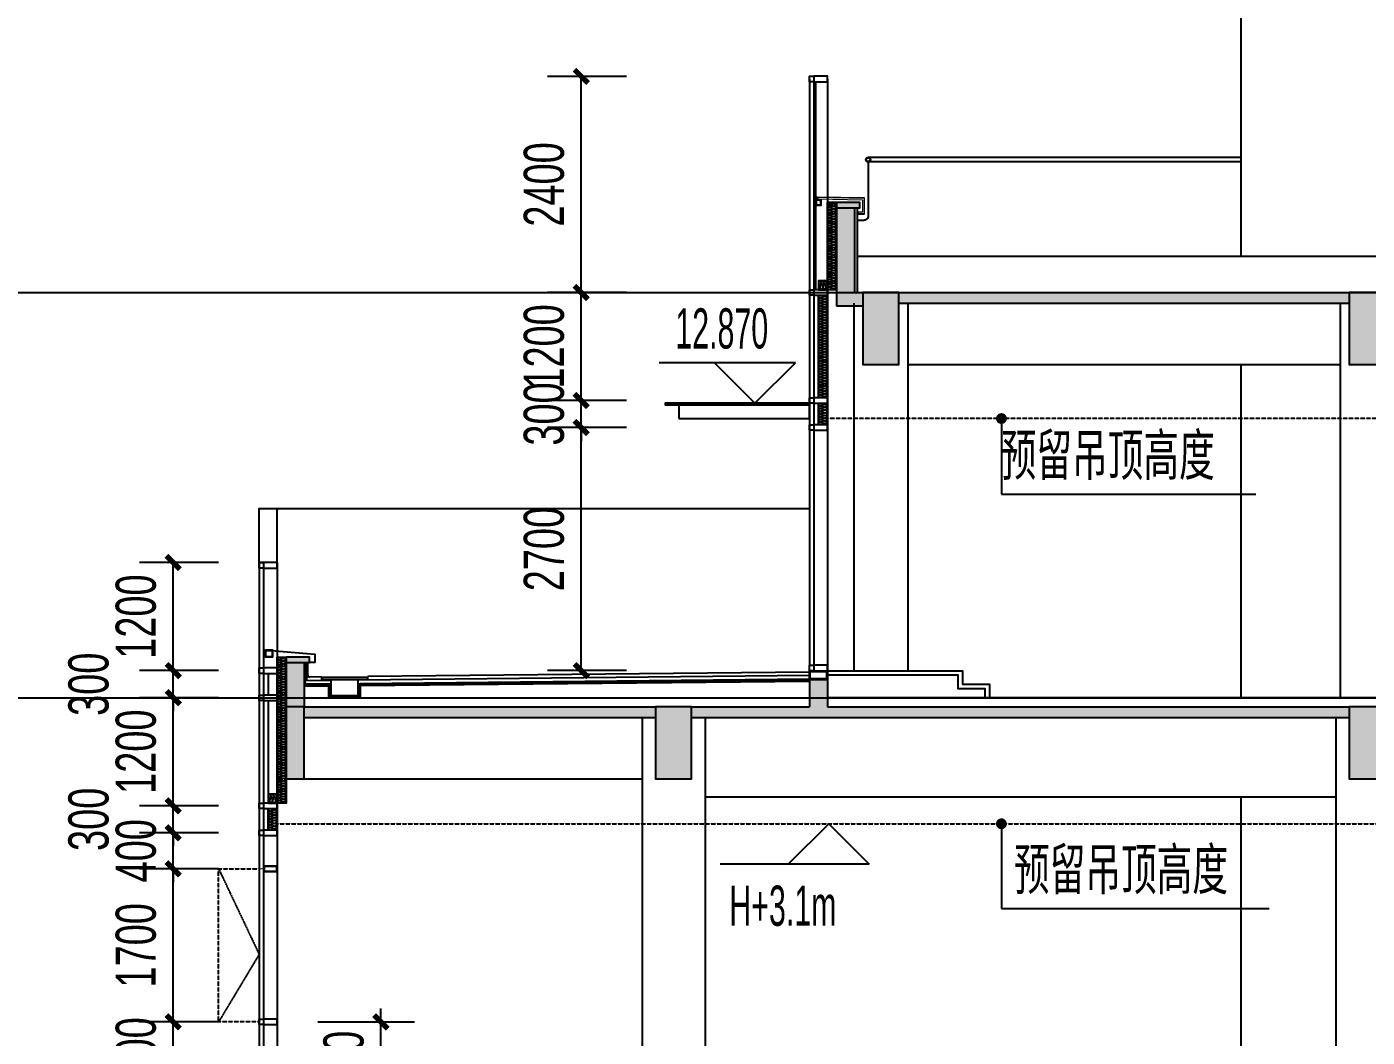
# Model space of a CAD drawing. Extents: x -186194 to 139607, y -228907 to -26595.
# Drawn here: x 32543 to 47422, y -161040 to -149821 of the extents above; entities that cross this region are included whole.
import ezdxf

# ---------------------------------------------------------------- set-up
doc = ezdxf.new("R2010")
doc.units = 0
doc.header["$LTSCALE"] = 10
doc.header["$MEASUREMENT"] = 0
doc.linetypes.add('DASH', pattern=[0.35, 0.25, -0.1])
for name, color, linetype in [('01-标注_尺寸', 124, 'Continuous'), ('01-标注_标高', 200, 'Continuous'), ('01-标注_符号', 200, 'Continuous'), ('02-TEXT_标注', 130, 'Continuous'), ('05-填充_天正', 26, 'Continuous'), ('A-C_窗', 140, 'Continuous'), ('A-D-金属剖线', 200, 'Continuous'), ('A-D_龙骨', 152, 'Continuous'), ('A-E_栏杆', 232, 'Continuous'), ('A-O_屋面', 201, 'Continuous'), ('A-SUR_保温', 222, 'Continuous'), ('A-SUR_吊顶', 40, 'Continuous'), ('A-SUR_看线', 231, 'Continuous'), ('A-SUR_面层', 191, 'Continuous'), ('A-TECH_结构', 21, 'Continuous'), ('A_STR-砼墙', 51, 'Continuous'), ('A_STR-砼柱', 51, 'Continuous'), ('D_玻璃', 152, 'Continuous'), ('D_铝板', 181, 'Continuous'), ('PUB_HATCH', 8, 'Continuous'), ('钢龙骨', 173, 'Continuous')]:
    doc.layers.add(name, color=color, linetype=linetype)
doc.layers.add('04-不打印_辅助线', color=165, linetype='Continuous', plot=False)
doc.layers.add('ALP1_alum.panel', color=150, linetype='Continuous', lineweight=20)
doc.styles.add('_TCH_DIM', font='ros.shx', dxfattribs={"width": 0.8, "bigfont": 'jd.shx'})
doc.styles.add('_TCH_DIM_T3', font='ros.shx', dxfattribs={"width": 0.705882, "bigfont": 'jd.shx'})
doc.dimstyles.new('_TCH_ARCH&&150', dxfattribs={"dimtxt": 446.25, "dimasz": 150, "dimexe": 375, "dimexo": 450, "dimgap": 189.375, "dimtad": 1, "dimdec": 0, "dimzin": 0, "dimdsep": 46, "dimtxsty": '_TCH_DIM_T3', "dimblk": 'ARCHTICK', "dimcen": 0.09, "dimclrt": 7, "dimazin": 2, "dimtfac": 1, "dimtdec": 0, "dimtix": 1, "dimtmove": 2, "dimatfit": 3, "dimfxl": 0, "dimtolj": 1, "dimtzin": 0, "dimarcsym": 0})

# ---------------------------------------------------------------- blocks, each defined once
blk = doc.blocks.new('kyuhtr')
for points in [[(50, -30), (0, -30), (0, 30), (50, 30)], [(50, -30), (200, -30), (200, 30), (50, 30)]]:
    blk.add_lwpolyline(points, close=True)
blk = doc.blocks.new('$LinePat$岩棉板')
at = {"color": 0}
for p, q in [((0, -17), (12, -67)), ((12, -67), (24, -17))]:
    blk.add_line(p, q, dxfattribs=at)
for centre, start, end in [((12, -17), 0, 180), ((0, -67), 270, 0), ((24, -67), 180, 270)]:
    blk.add_arc(centre, 12, start, end, dxfattribs=at)
at = {"layer": 'Defpoints'}
blk.add_point((0, 0), dxfattribs=at)
at = {"layer": 'Defpoints', "color": 0}
blk.add_point((24, -84), dxfattribs=at)
blk = doc.blocks.new('*U13')
blk.add_lwpolyline([(0, 100), (240, 100), (240, 0), (0, 0)], close=True)
at = {"color": 8, "xscale": -1.249999998958333, "yscale": 1.188379012465143, "zscale": 1.188379012465143}
for p in [(30, 100), (60, 100), (90, 100), (120, 100), (150, 100), (180, 100), (210, 100), (240, 100)]:
    blk.add_blockref('$LinePat$岩棉板', p, dxfattribs=at)
blk = doc.blocks.new('*U14')
blk.add_lwpolyline([(0, 100), (1140, 100), (1140, 0), (0, 0)], close=True)
at = {"color": 8, "xscale": -1.217948716933761, "yscale": 1.188379012465143, "zscale": 1.188379012465143}
for p in [(29, 100), (58, 100), (88, 100), (117, 100), (146, 100), (175, 100), (205, 100), (234, 100), (263, 100), (292, 100), (322, 100), (351, 100), (380, 100), (409, 100), (438, 100), (468, 100), (497, 100), (526, 100), (555, 100), (585, 100), (614, 100), (643, 100), (672, 100), (702, 100), (731, 100), (760, 100), (789, 100), (818, 100), (848, 100), (877, 100), (906, 100), (935, 100), (965, 100), (994, 100), (1023, 100), (1052, 100), (1082, 100), (1111, 100), (1140, 100)]:
    blk.add_blockref('$LinePat$岩棉板', p, dxfattribs=at)
blk = doc.blocks.new('kjfyhkug')
at = {"layer": 'D_玻璃'}
blk.add_lwpolyline([(0, 0), (-1600, 0), (-1600, -18), (0, -18)], close=True, dxfattribs=at)
at = {"layer": 'D_铝板'}
blk.add_lwpolyline([(-1450, -168), (0, -168), (0, -18), (-1450, -18)], close=True, dxfattribs=at)
blk = doc.blocks.new('A$C4C0F2682')
at = {"layer": 'ALP1_alum.panel'}
for points in [[(30, -127), (30, -130), (-50, -130), (-50, 50), (470, 60), (470, 40), (-30, 30), (-30, -110), (17, -110), (17, -127)], [(467, 40), (467, 57), (-47, 47), (-47, -127), (30, -127)]]:
    blk.add_lwpolyline(points, dxfattribs=at)
blk = doc.blocks.new('*U30')
blk.add_lwpolyline([(0, 100), (970, 100), (970, 0), (0, 0)], close=True)
at = {"color": 8, "xscale": -1.188725489183253, "yscale": 1.188379012465143, "zscale": 1.188379012465143}
for p in [(29, 100), (57, 100), (86, 100), (114, 100), (143, 100), (171, 100), (200, 100), (228, 100), (257, 100), (285, 100), (314, 100), (342, 100), (371, 100), (399, 100), (428, 100), (456, 100), (485, 100), (514, 100), (542, 100), (571, 100), (599, 100), (628, 100), (656, 100), (685, 100), (713, 100), (742, 100), (770, 100), (799, 100), (827, 100), (856, 100), (884, 100), (913, 100), (941, 100), (970, 100)]:
    blk.add_blockref('$LinePat$岩棉板', p, dxfattribs=at)
blk = doc.blocks.new('*U31')
blk.add_lwpolyline([(0, 100), (100, 100), (100, 0), (0, 0)], close=True)
at = {"color": 8, "xscale": -1.388888884174347, "yscale": 1.188379012465143, "zscale": 1.188379012465143}
for p in [(33, 100), (67, 100), (100, 100)]:
    blk.add_blockref('$LinePat$岩棉板', p, dxfattribs=at)
blk = doc.blocks.new('*U32')
blk.add_lwpolyline([(0, 100), (1620, 100), (1620, 0), (0, 0)], close=True)
at = {"color": 8, "xscale": -1.205357141852895, "yscale": 1.188379012465143, "zscale": 1.188379012465143}
for p in [(29, 100), (58, 100), (87, 100), (116, 100), (145, 100), (174, 100), (203, 100), (231, 100), (260, 100), (289, 100), (318, 100), (347, 100), (376, 100), (405, 100), (434, 100), (463, 100), (492, 100), (521, 100), (550, 100), (579, 100), (608, 100), (636, 100), (665, 100), (694, 100), (723, 100), (752, 100), (781, 100), (810, 100), (839, 100), (868, 100), (897, 100), (926, 100), (955, 100), (984, 100), (1013, 100), (1041, 100), (1070, 100), (1099, 100), (1128, 100), (1157, 100), (1186, 100), (1215, 100), (1244, 100), (1273, 100), (1302, 100), (1331, 100), (1360, 100), (1389, 100), (1418, 100), (1446, 100), (1475, 100), (1504, 100), (1533, 100), (1562, 100), (1591, 100), (1620, 100)]:
    blk.add_blockref('$LinePat$岩棉板', p, dxfattribs=at)
blk = doc.blocks.new('A$C5F3C3EB4')
blk.add_lwpolyline([(202, 330), (702, 330), (702, 300), (202, 300)], close=True)
blk = doc.blocks.new('A$C643B6CAF')
at = {"layer": '钢龙骨', "const_width": 10}
blk.add_lwpolyline([(0, -2), (-50, -2)], dxfattribs=at)
at = {"layer": '钢龙骨'}
for points in [[(0, 28), (0, -32), (150, -32), (150, 28)], [(4, 24), (4, -28), (146, -28), (146, 24)]]:
    blk.add_lwpolyline(points, close=True, dxfattribs=at)
blk = doc.blocks.new('_FZH')
blk.add_lwpolyline([(-0.5, -0.5), (0.5, -0.5), (0.5, 0.5), (-0.5, 0.5)], close=True)
at = {"layer": 'PUB_HATCH'}
blk.add_solid([(-0.5, -0.5), (0.5, -0.5), (-0.5, 0.5), (0.5, 0.5)], dxfattribs=at)
blk = doc.blocks.new('_ArchTick')
at = {"color": 0, "linetype": 'ByBlock', "const_width": 0.4}
blk.add_lwpolyline([(-0.5, -0.5), (0.5, 0.5)], dxfattribs=at)
blk = doc.blocks.new('*D107')
at = {"layer": '01-标注_尺寸', "color": 0, "lineweight": -2, "transparency": 16777216}
for p, q in [((34168, -160870), (34168, -160720)), ((34672, -160870), (33793, -160870)), ((34168, -161470), (34168, -160870)), ((34672, -161470), (33793, -161470)), ((34168, -161470), (34168, -161620))]:
    blk.add_line(p, q, dxfattribs=at)
at = {"layer": 'Defpoints', "color": 0, "transparency": 16777216}
for p in [(34168, -160870), (35122, -160870), (35122, -161470)]:
    blk.add_point(p, dxfattribs=at)
at = {"layer": '01-标注_尺寸', "color": 0, "lineweight": -2, "transparency": 16777216, "xscale": 150, "yscale": 150, "zscale": 150}
for p, rotation in [((34168, -160870), 270), ((34168, -161470), 90)]:
    blk.add_blockref('_ArchTick', p, dxfattribs=dict(at, rotation=rotation))
at = {"layer": '01-标注_尺寸', "color": 7, "transparency": 16777216, "insert": (33755, -161170), "char_height": 446.2, "attachment_point": 5, "rotation": 90, "style": '_TCH_DIM_T3'}
blk.add_mtext('\\A1;600', dxfattribs=at)
blk = doc.blocks.new('*D108')
at = {"layer": '01-标注_尺寸', "color": 0, "lineweight": -2, "transparency": 16777216}
for p, q in [((34672, -159170), (33793, -159170)), ((34168, -160870), (34168, -159170)), ((34672, -160870), (33793, -160870))]:
    blk.add_line(p, q, dxfattribs=at)
at = {"layer": 'Defpoints', "color": 0, "transparency": 16777216}
for p in [(34168, -159170), (35122, -159170), (35122, -160870)]:
    blk.add_point(p, dxfattribs=at)
at = {"layer": '01-标注_尺寸', "color": 0, "lineweight": -2, "transparency": 16777216, "xscale": 150, "yscale": 150, "zscale": 150}
for p, rotation in [((34168, -159170), 90), ((34168, -160870), 270)]:
    blk.add_blockref('_ArchTick', p, dxfattribs=dict(at, rotation=rotation))
at = {"layer": '01-标注_尺寸', "color": 7, "transparency": 16777216, "insert": (33755, -160020), "char_height": 446.2, "attachment_point": 5, "rotation": 90, "style": '_TCH_DIM_T3'}
blk.add_mtext('\\A1;1700', dxfattribs=at)
blk = doc.blocks.new('*D109')
at = {"layer": '01-标注_尺寸', "color": 0, "lineweight": -2, "transparency": 16777216}
for p, q in [((34168, -158770), (34168, -158620)), ((34672, -158770), (33793, -158770)), ((34168, -159170), (34168, -158770)), ((34672, -159170), (33793, -159170)), ((34168, -159170), (34168, -159320))]:
    blk.add_line(p, q, dxfattribs=at)
at = {"layer": 'Defpoints', "color": 0, "transparency": 16777216}
for p in [(34168, -158770), (35122, -158770), (35122, -159170)]:
    blk.add_point(p, dxfattribs=at)
at = {"layer": '01-标注_尺寸', "color": 0, "lineweight": -2, "transparency": 16777216, "xscale": 150, "yscale": 150, "zscale": 150}
for p, rotation in [((34168, -158770), 270), ((34168, -159170), 90)]:
    blk.add_blockref('_ArchTick', p, dxfattribs=dict(at, rotation=rotation))
at = {"layer": '01-标注_尺寸', "color": 7, "transparency": 16777216, "insert": (33755, -158970), "char_height": 446.2, "attachment_point": 5, "rotation": 90, "style": '_TCH_DIM_T3'}
blk.add_mtext('\\A1;400', dxfattribs=at)
blk = doc.blocks.new('*D110')
at = {"layer": '01-标注_尺寸', "color": 0, "lineweight": -2, "transparency": 16777216}
for p, q in [((34168, -158470), (34168, -158320)), ((34672, -158470), (33793, -158470)), ((34168, -158770), (34168, -158470)), ((34672, -158770), (33793, -158770)), ((34168, -158770), (34168, -158920))]:
    blk.add_line(p, q, dxfattribs=at)
at = {"layer": 'Defpoints', "color": 0, "transparency": 16777216}
for p in [(34168, -158470), (35122, -158470), (35122, -158770)]:
    blk.add_point(p, dxfattribs=at)
at = {"layer": '01-标注_尺寸', "color": 0, "lineweight": -2, "transparency": 16777216, "xscale": 150, "yscale": 150, "zscale": 150}
for p, rotation in [((34168, -158470), 270), ((34168, -158770), 90)]:
    blk.add_blockref('_ArchTick', p, dxfattribs=dict(at, rotation=rotation))
at = {"layer": '01-标注_尺寸', "color": 7, "transparency": 16777216, "insert": (33230, -158621), "char_height": 446.2, "attachment_point": 5, "rotation": 90, "style": '_TCH_DIM_T3'}
blk.add_mtext('\\A1;300', dxfattribs=at)
blk = doc.blocks.new('*D111')
at = {"layer": '01-标注_尺寸', "color": 0, "lineweight": -2, "transparency": 16777216}
for p, q in [((34672, -157270), (33793, -157270)), ((34168, -158470), (34168, -157270)), ((34672, -158470), (33793, -158470))]:
    blk.add_line(p, q, dxfattribs=at)
at = {"layer": 'Defpoints', "color": 0, "transparency": 16777216}
for p in [(34168, -157270), (35122, -157270), (35122, -158470)]:
    blk.add_point(p, dxfattribs=at)
at = {"layer": '01-标注_尺寸', "color": 0, "lineweight": -2, "transparency": 16777216, "xscale": 150, "yscale": 150, "zscale": 150}
for p, rotation in [((34168, -157270), 90), ((34168, -158470), 270)]:
    blk.add_blockref('_ArchTick', p, dxfattribs=dict(at, rotation=rotation))
at = {"layer": '01-标注_尺寸', "color": 7, "transparency": 16777216, "insert": (33755, -157870), "char_height": 446.2, "attachment_point": 5, "rotation": 90, "style": '_TCH_DIM_T3'}
blk.add_mtext('\\A1;1200', dxfattribs=at)
blk = doc.blocks.new('*D112')
at = {"layer": '01-标注_尺寸', "color": 0, "lineweight": -2, "transparency": 16777216}
for p, q in [((34168, -156970), (34168, -156820)), ((34672, -156970), (33793, -156970)), ((34168, -157270), (34168, -156970)), ((34672, -157270), (33793, -157270)), ((34168, -157270), (34168, -157420))]:
    blk.add_line(p, q, dxfattribs=at)
at = {"layer": 'Defpoints', "color": 0, "transparency": 16777216}
for p in [(34168, -156970), (35122, -156970), (35122, -157270)]:
    blk.add_point(p, dxfattribs=at)
at = {"layer": '01-标注_尺寸', "color": 0, "lineweight": -2, "transparency": 16777216, "xscale": 150, "yscale": 150, "zscale": 150}
for p, rotation in [((34168, -156970), 270), ((34168, -157270), 90)]:
    blk.add_blockref('_ArchTick', p, dxfattribs=dict(at, rotation=rotation))
at = {"layer": '01-标注_尺寸', "color": 7, "transparency": 16777216, "insert": (33230, -157121), "char_height": 446.2, "attachment_point": 5, "rotation": 90, "style": '_TCH_DIM_T3'}
blk.add_mtext('\\A1;300', dxfattribs=at)
blk = doc.blocks.new('*D113')
at = {"layer": '01-标注_尺寸', "color": 0, "lineweight": -2, "transparency": 16777216}
for p, q in [((34672, -155770), (33793, -155770)), ((34168, -156970), (34168, -155770)), ((34672, -156970), (33793, -156970))]:
    blk.add_line(p, q, dxfattribs=at)
at = {"layer": 'Defpoints', "color": 0, "transparency": 16777216}
for p in [(34168, -155770), (35122, -155770), (35122, -156970)]:
    blk.add_point(p, dxfattribs=at)
at = {"layer": '01-标注_尺寸', "color": 0, "lineweight": -2, "transparency": 16777216, "xscale": 150, "yscale": 150, "zscale": 150}
for p, rotation in [((34168, -155770), 90), ((34168, -156970), 270)]:
    blk.add_blockref('_ArchTick', p, dxfattribs=dict(at, rotation=rotation))
at = {"layer": '01-标注_尺寸', "color": 7, "transparency": 16777216, "insert": (33755, -156370), "char_height": 446.2, "attachment_point": 5, "rotation": 90, "style": '_TCH_DIM_T3'}
blk.add_mtext('\\A1;1200', dxfattribs=at)
blk = doc.blocks.new('*D114')
at = {"layer": '01-标注_尺寸', "color": 0, "lineweight": -2, "transparency": 16777216}
for p, q in [((39201, -154270), (38322, -154270)), ((38697, -156970), (38697, -154270)), ((39201, -156970), (38322, -156970))]:
    blk.add_line(p, q, dxfattribs=at)
at = {"layer": 'Defpoints', "color": 0, "transparency": 16777216}
for p in [(38697, -154270), (39651, -154270), (39651, -156970)]:
    blk.add_point(p, dxfattribs=at)
at = {"layer": '01-标注_尺寸', "color": 0, "lineweight": -2, "transparency": 16777216, "xscale": 150, "yscale": 150, "zscale": 150}
for p, rotation in [((38697, -154270), 90), ((38697, -156970), 270)]:
    blk.add_blockref('_ArchTick', p, dxfattribs=dict(at, rotation=rotation))
at = {"layer": '01-标注_尺寸', "color": 7, "transparency": 16777216, "insert": (38285, -155620), "char_height": 446.2, "attachment_point": 5, "rotation": 90, "style": '_TCH_DIM_T3'}
blk.add_mtext('\\A1;2700', dxfattribs=at)
blk = doc.blocks.new('*D115')
at = {"layer": '01-标注_尺寸', "color": 0, "lineweight": -2, "transparency": 16777216}
for p, q in [((38697, -153970), (38697, -153820)), ((39201, -153970), (38322, -153970)), ((38697, -154270), (38697, -153970)), ((39201, -154270), (38322, -154270)), ((38697, -154270), (38697, -154420))]:
    blk.add_line(p, q, dxfattribs=at)
at = {"layer": 'Defpoints', "color": 0, "transparency": 16777216}
for p in [(38697, -153970), (39651, -153970), (39651, -154270)]:
    blk.add_point(p, dxfattribs=at)
at = {"layer": '01-标注_尺寸', "color": 0, "lineweight": -2, "transparency": 16777216, "xscale": 150, "yscale": 150, "zscale": 150}
for p, rotation in [((38697, -153970), 270), ((38697, -154270), 90)]:
    blk.add_blockref('_ArchTick', p, dxfattribs=dict(at, rotation=rotation))
at = {"layer": '01-标注_尺寸', "color": 7, "transparency": 16777216, "insert": (38285, -154120), "char_height": 446.2, "attachment_point": 5, "rotation": 90, "style": '_TCH_DIM_T3'}
blk.add_mtext('\\A1;300', dxfattribs=at)
blk = doc.blocks.new('*D116')
at = {"layer": '01-标注_尺寸', "color": 0, "lineweight": -2, "transparency": 16777216}
for p, q in [((39201, -152770), (38322, -152770)), ((38697, -153970), (38697, -152770)), ((39201, -153970), (38322, -153970))]:
    blk.add_line(p, q, dxfattribs=at)
at = {"layer": 'Defpoints', "color": 0, "transparency": 16777216}
for p in [(38697, -152770), (39651, -152770), (39651, -153970)]:
    blk.add_point(p, dxfattribs=at)
at = {"layer": '01-标注_尺寸', "color": 0, "lineweight": -2, "transparency": 16777216, "xscale": 150, "yscale": 150, "zscale": 150}
for p, rotation in [((38697, -152770), 90), ((38697, -153970), 270)]:
    blk.add_blockref('_ArchTick', p, dxfattribs=dict(at, rotation=rotation))
at = {"layer": '01-标注_尺寸', "color": 7, "transparency": 16777216, "insert": (38285, -153370), "char_height": 446.2, "attachment_point": 5, "rotation": 90, "style": '_TCH_DIM_T3'}
blk.add_mtext('\\A1;1200', dxfattribs=at)
blk = doc.blocks.new('*D117')
at = {"layer": '01-标注_尺寸', "color": 0, "lineweight": -2, "transparency": 16777216}
for p, q in [((39201, -150371), (38322, -150371)), ((38697, -152770), (38697, -150371)), ((39201, -152770), (38322, -152770))]:
    blk.add_line(p, q, dxfattribs=at)
at = {"layer": 'Defpoints', "color": 0, "transparency": 16777216}
for p in [(38697, -150371), (39651, -150371), (39651, -152770)]:
    blk.add_point(p, dxfattribs=at)
at = {"layer": '01-标注_尺寸', "color": 0, "lineweight": -2, "transparency": 16777216, "xscale": 150, "yscale": 150, "zscale": 150}
for p, rotation in [((38697, -150371), 90), ((38697, -152770), 270)]:
    blk.add_blockref('_ArchTick', p, dxfattribs=dict(at, rotation=rotation))
at = {"layer": '01-标注_尺寸', "color": 7, "transparency": 16777216, "insert": (38285, -151571), "char_height": 446.2, "attachment_point": 5, "rotation": 90, "style": '_TCH_DIM_T3'}
blk.add_mtext('\\A1;2400', dxfattribs=at)
blk = doc.blocks.new('*D200')
at = {"layer": '01-标注_尺寸', "color": 0, "lineweight": -2, "transparency": 16777216}
for p, q in [((36474, -160870), (36474, -160720)), ((35772, -160870), (36848, -160870)), ((36474, -161770), (36474, -160870)), ((35772, -161770), (36848, -161770)), ((36474, -161770), (36474, -161920))]:
    blk.add_line(p, q, dxfattribs=at)
at = {"layer": 'Defpoints', "color": 0, "transparency": 16777216}
for p in [(35322, -160870), (36474, -160870), (35322, -161770)]:
    blk.add_point(p, dxfattribs=at)
at = {"layer": '01-标注_尺寸', "color": 0, "lineweight": -2, "transparency": 16777216, "xscale": 150, "yscale": 150, "zscale": 150}
for p, rotation in [((36474, -160870), 270), ((36474, -161770), 90)]:
    blk.add_blockref('_ArchTick', p, dxfattribs=dict(at, rotation=rotation))
at = {"layer": '01-标注_尺寸', "color": 7, "transparency": 16777216, "insert": (36061, -161320), "char_height": 446.2, "attachment_point": 5, "rotation": 90, "style": '_TCH_DIM_T3'}
blk.add_mtext('\\A1;900', dxfattribs=at)

msp = doc.modelspace()

# ---------------------------------------------------------------- hatches: boundary and pattern name
at = {"layer": '05-填充_天正', "transparency": 33554641}
h = msp.add_hatch(dxfattribs=at)
h.set_pattern_fill('HEX', color=256, scale=1.5)
h.set_pattern_definition([(0, (-20200.4202, -196355.4073), (0, 2.474667), [1.42875, -2.8575]), (120, (-20200.4202, -196355.4073), (-2.14312449, -1.2373335), [1.42875, -2.8575]), (60, (-20198.9914, -196355.4073), (-2.14312449, 1.2373335), [1.42875, -2.8575])])
edge = h.paths.add_edge_path()
edge.add_ellipse((41309.8, -151723.8), major_axis=(0, 10.1), ratio=0.9862942, start_angle=0, end_angle=360)
at = {"layer": '05-填充_天正'}
for points in [[(41729.8, -151830.5), (41529.8, -151830.5), (41529.8, -152920.5), (41729.8, -152770.5)], [(41821.8, -152920.5), (41821.8, -152770.5), (41729.8, -152770.5), (41529.8, -152920.5)], [(47221.8, -152890.5), (47221.8, -152770.5), (42221.8, -152770.5), (42221.8, -152890.5)], [(35421.8, -157370.5), (35621.8, -157370.5), (35621.8, -156880.5), (35421.8, -156880.5)], [(41229.8, -157070.5), (41229.8, -157370.5), (41313.1, -157410.5), (41429.8, -157370.5), (41429.8, -157070.5)], [(39521.8, -157490.5), (39521.8, -157370.5), (35621.8, -157370.5), (35621.8, -157490.5)], [(39921.8, -157370.5), (39921.8, -157490.5), (41279.8, -157490.5), (41313.1, -157410.5), (41229.8, -157370.5)], [(47221.8, -157490.5), (47221.8, -157370.5), (41429.8, -157370.5), (41313.1, -157410.5), (41279.8, -157490.5)]]:
    msp.add_hatch(color=256, dxfattribs=at).paths.add_polyline_path(points)

# ---------------------------------------------------------------- linework, layer by layer
at = {"layer": '01-标注_标高'}
for p, q in [((41075.2, -153550.5), (39561.5, -153550.5)), ((40625.2, -154000.5), (40175.2, -153550.5)), ((40625.2, -154000.5), (41075.2, -153550.5)), ((41444.5, -158670.5), (40994.5, -159120.5)), ((41444.5, -158670.5), (41894.5, -159120.5)), ((41894.5, -159120.5), (40240, -159120.5))]:
    msp.add_line(p, q, dxfattribs=at)
at = {"layer": '01-标注_符号'}
for p, q in [((43361.7, -154170.5), (43361.7, -155010.5)), ((43361.7, -155010.5), (46184.5, -155010.5)), ((43361.7, -158670.5), (43361.7, -159610.5)), ((43361.7, -159610.5), (46332, -159610.5))]:
    msp.add_line(p, q, dxfattribs=at)
at = {"layer": '01-标注_符号', "const_width": 60}
for points in [[(43361.7, -154140.5, 1), (43361.7, -154200.5, 1)], [(43361.7, -158640.5, 1), (43361.7, -158700.5, 1)]]:
    msp.add_lwpolyline(points, format="xyb", close=True, dxfattribs=at)
at = {"layer": '04-不打印_辅助线'}
for points in [[(22060.7, -152770.5), (79388.6, -152770.5)], [(22060.7, -157270.5), (79388.6, -157270.5)]]:
    msp.add_lwpolyline(points, dxfattribs=at)
at = {"layer": '05-填充_天正'}
msp.add_arc((41309.8, -151696.5), 17.2, 234.50742, 305.49258, dxfattribs=at)
at = {"layer": '05-填充_天正', "transparency": 33554641}
msp.add_ellipse((41309.8, -151723.8), major_axis=(0, 10.1), ratio=0.9862942, start_param=-1.5707963, end_param=4.712389, dxfattribs=at)
at = {"layer": 'A-C_窗'}
msp.add_line((35321.8, -155770.5), (35121.8, -155770.5), dxfattribs=at)
for points in [[(41229.8, -150400.5), (41229.8, -156910.5)], [(41279.8, -150400.5), (41279.8, -156910.5)], [(41429.8, -150400.5), (41429.8, -156970.5)], [(35121.8, -155770.5), (35121.8, -162820.5)], [(35171.8, -155770.5), (35171.8, -162820.5)], [(35321.8, -155770.5), (35321.8, -162820.5)]]:
    msp.add_lwpolyline(points, dxfattribs=at)
at = {"layer": 'A-D-金属剖线'}
msp.add_lwpolyline([(35171.8, -156738.1), (35741.8, -156785.3), (35741.8, -156880.5), (35681.8, -156880.5)], dxfattribs=at)
at = {"layer": 'A-D_龙骨'}
for points in [[(35191.8, -156739.9), (35271.8, -156739.9), (35271.8, -156819.9), (35191.8, -156819.9)], [(35196.8, -156744.9), (35266.8, -156744.9), (35266.8, -156814.9), (35196.8, -156814.9)], [(41229.8, -156970.5), (41429.8, -156970.5), (41429.8, -157070.5), (41229.8, -157070.5)], [(41239.8, -156980.5), (41419.8, -156980.5), (41419.8, -157060.5), (41239.8, -157060.5)]]:
    msp.add_lwpolyline(points, close=True, dxfattribs=at)
at = {"layer": 'A-D_龙骨', "linetype": 'DASH'}
msp.add_lwpolyline([(35121.8, -160870.5), (34671.8, -160870.5), (34671.8, -159170.5), (35121.8, -159170.5)], close=True, dxfattribs=at)
msp.add_lwpolyline([(34671.8, -159170.5), (35121.8, -160120.5), (34671.8, -160870.5)], dxfattribs=at)
at = {"layer": 'A-E_栏杆'}
for p, q in [((46021.8, -151270.5), (41882.5, -151270.5)), ((46021.8, -151320.5), (41882.5, -151320.5))]:
    msp.add_line(p, q, dxfattribs=at)
msp.add_lwpolyline([(41882.5, -151320.5), (41882.5, -151920.5, -0.4142136), (41832.5, -151970.5), (41759.8, -151970.5)], format="xyb", dxfattribs=at)
for radius in [25, 22]:
    msp.add_circle((41882.5, -151295.5), radius, dxfattribs=at)
at = {"layer": 'A-O_屋面'}
for p, q in [((46021.8, -152370.5), (41759.8, -152370.5)), ((57388.8, -152370.5), (46021.8, -152370.5))]:
    msp.add_line(p, q, dxfattribs=at)
at = {"layer": 'A-SUR_保温'}
msp.add_line((41529.8, -151770.5), (41429.8, -151770.5), dxfattribs=at)
msp.add_lwpolyline([(41759.8, -151830.5), (41759.8, -152770.5)], dxfattribs=at)
at = {"layer": 'A-SUR_吊顶', "linetype": 'DASH'}
for points in [[(57718.8, -154170.5), (41429.8, -154170.5)], [(35321.8, -158670.5), (61021.8, -158670.5)]]:
    msp.add_lwpolyline(points, dxfattribs=at)
at = {"layer": 'A-SUR_看线'}
msp.add_line((35321.8, -155770.5), (35321.8, -155170.5), dxfattribs=at)
for points in [[(46021.8, -152370.5), (46021.8, -148820.5), (53871.8, -148820.5), (53871.8, -152370.5)], [(46021.8, -157270.5), (46021.8, -153570.5)], [(35121.8, -155770.5), (35121.8, -155170.5), (41229.8, -155170.5)], [(46021.8, -161770.5), (46021.8, -158370.5)]]:
    msp.add_lwpolyline(points, dxfattribs=at)
at = {"layer": 'A-SUR_面层'}
for p, q in [((35631.8, -157101.3), (35631.8, -156880.5)), ((35651.8, -157081.3), (35651.8, -156880.5)), ((35661.8, -157021), (35661.8, -156880.5)), ((35921.8, -157078.6), (35621.8, -157081.6)), ((35901.6, -157118.8), (35652, -157121.3)), ((35819, -157039.6), (35682, -157041)), ((35819, -157079.6), (35819, -157039.6)), ((35921.8, -157138.8), (35921.8, -157078.6)), ((41229.8, -157025.5), (36221.8, -157075.6)), ((36221.8, -157135.4), (36221.8, -157075.6)), ((41229.8, -157065.5), (36241.6, -157115.4)), ((41229.8, -157075.5), (36241.7, -157125.4)), ((41229.8, -157090.5), (36246.8, -157140.3)), ((41229.8, -156985.5), (36329, -157034.5)), ((35901.7, -157128.8), (35621.8, -157131.6)), ((35896.8, -157143.8), (35621.8, -157146.6)), ((35896.8, -157270.5), (35896.8, -157143.8)), ((35896.8, -157270.5), (36246.8, -157270.5)), ((35911.8, -157255.5), (35911.8, -157138.8)), ((35911.8, -157255.5), (36231.8, -157255.5)), ((35921.8, -157245.5), (35921.8, -157138.8)), ((35921.8, -157245.5), (36221.8, -157245.5)), ((36221.8, -157245.5), (36221.8, -157135.4)), ((36231.8, -157255.5), (36231.8, -157135.4)), ((36246.8, -157270.5), (36246.8, -157140.3))]:
    msp.add_line(p, q, dxfattribs=at)
for points in [[(36329, -157074.6), (36329, -157034.5)], [(43179.8, -157270.5), (43179.8, -157170.5), (42879.8, -157170.5), (42879.8, -157020.5), (41429.8, -157020.5)], [(57718.8, -157270.5), (41429.8, -157270.5)]]:
    msp.add_lwpolyline(points, dxfattribs=at)
for centre, radius, start, end in [((35651.8, -157101.3), 20, 180, 270.57294), ((35681.8, -157021), 20, 180, 270.57294), ((35901.8, -157138.8), 20, 0, 90.57294), ((36241.8, -157135.4), 20, 90.57294, 180), ((35901.8, -157138.8), 10, 0, 90.57294), ((36241.8, -157135.4), 10, 90.57294, 180)]:
    msp.add_arc(centre, radius, start, end, dxfattribs=at)
at = {"layer": 'A-TECH_结构'}
for points in [[(41721.8, -152890.5), (41721.8, -156970.5)], [(42321.8, -152890.5), (42321.8, -156970.5)], [(47121.8, -152890.5), (47121.8, -157270.5)], [(42321.8, -153570.5), (47121.8, -153570.5)], [(39371.8, -157490.5), (39371.8, -161770.5)], [(40071.8, -157490.5), (40071.8, -161770.5)], [(47071.8, -157490.5), (47071.8, -161770.5)], [(35621.8, -158170.5), (39371.8, -158170.5)], [(40071.8, -158370.5), (47071.8, -158370.5)]]:
    msp.add_lwpolyline(points, dxfattribs=at)
at = {"layer": 'A_STR-砼墙'}
for p, q in [((41529.8, -151830.5), (41529.8, -152920.5)), ((41729.8, -151830.5), (41729.8, -152770.5)), ((41729.8, -152770.5), (41821.8, -152770.5)), ((42221.8, -152770.5), (47221.8, -152770.5)), ((41529.8, -152920.5), (41821.8, -152920.5)), ((42221.8, -152890.5), (47221.8, -152890.5)), ((35421.8, -156880.5), (35421.8, -157370.5)), ((35621.8, -156880.5), (35621.8, -157370.5)), ((41229.8, -157070.5), (41229.8, -157370.5)), ((41429.8, -157070.5), (41229.8, -157070.5)), ((41429.8, -157070.5), (41429.8, -157370.5)), ((35621.8, -157370.5), (39521.8, -157370.5)), ((39921.8, -157370.5), (41229.8, -157370.5)), ((41429.8, -157370.5), (47221.8, -157370.5)), ((35621.8, -157490.5), (39521.8, -157490.5)), ((39921.8, -157490.5), (41279.8, -157490.5)), ((41279.8, -157490.5), (47221.8, -157490.5))]:
    msp.add_line(p, q, dxfattribs=at)
msp.add_lwpolyline([(41429.8, -156970.5), (42929.8, -156970.5), (42929.8, -157120.5), (43229.8, -157120.5), (43229.8, -157270.5)], dxfattribs=at)
at = {"layer": 'D_铝板'}
msp.add_line((41299.8, -152740.5), (41299.8, -150430.5), dxfattribs=at)
for points in [[(35221.8, -157000.5), (35221.8, -157240.5)], [(35221.8, -157300.5), (35221.8, -158440.5)]]:
    msp.add_lwpolyline(points, dxfattribs=at)
at = {"layer": '钢龙骨'}
for points in [[(41299.8, -151740.5), (41299.8, -151800.5), (41359.8, -151800.5), (41359.8, -151740.5)], [(41303.8, -151744.5), (41303.8, -151796.5), (41355.8, -151796.5), (41355.8, -151744.5)]]:
    msp.add_lwpolyline(points, close=True, dxfattribs=at)

# ---------------------------------------------------------------- block references
at = {"xscale": -1}
msp.add_blockref('A$C4C0F2682', (41789.8, -151770.5), dxfattribs=at)
at = {"layer": 'A-D_龙骨'}
for p in [(41229.8, -150400.5), (41229.8, -152770.5), (41229.8, -153970.5), (41229.8, -154270.5), (35121.8, -155800.5), (35121.8, -156970.5), (41229.8, -156940.5), (35121.8, -157270.5), (35121.8, -158470.5), (35121.8, -158770.5), (35121.8, -160870.5)]:
    msp.add_blockref('kyuhtr', p, dxfattribs=at)
at = {"layer": 'A-SUR_保温', "rotation": 90}
for name, p in [('*U30', (41529.8, -152740.5)), ('*U14', (41429.8, -153940.5)), ('*U13', (41429.8, -154240.5)), ('*U32', (35421.8, -158440.5)), ('*U13', (35321.8, -158740.5))]:
    msp.add_blockref(name, p, dxfattribs=at)
at = {"layer": 'A-SUR_保温', "xscale": -1}
for p in [(41429.8, -152740.5), (35321.8, -158440.5)]:
    msp.add_blockref('*U31', p, dxfattribs=at)
at = {"layer": 'A-SUR_面层'}
msp.add_blockref('A$C5F3C3EB4', (35621.8, -157370.5), dxfattribs=at)
at = {"layer": 'A_STR-砼柱', "rotation": 270}
for p, xscale, yscale, zscale in [((41659.8, -151800.5), 60, 260, 260), ((42021.8, -153170.5), 800, 400, 400), ((47421.8, -153170.5), 800, 400, 400), ((35551.8, -156850.5), 60, 260, 260), ((35521.8, -157770.5), 800, 200.000000000422, 200.000000000422), ((39721.8, -157770.5), 800, 400, 400), ((47421.8, -157770.5), 800, 400, 400)]:
    msp.add_blockref('_FZH', p, dxfattribs=dict(at, xscale=xscale, yscale=yscale, zscale=zscale))
at = {"layer": 'D_铝板'}
msp.add_blockref('kjfyhkug', (41229.8, -154000.5), dxfattribs=at)
at = {"layer": '钢龙骨'}
msp.add_blockref('A$C643B6CAF', (35171.8, -159168.9), dxfattribs=at)

# ---------------------------------------------------------------- texts
at = {"layer": '02-TEXT_标注', "style": '_TCH_DIM'}
for s, height, width, p in [('12.870', 446.25, 0.564706, (39741.5, -153393)), ('预留吊顶高度', 520.93, 0.8, (43354, -154853)), ('预留吊顶高度', 520.93, 0.8, (43501.5, -159453)), ('H+3.1m', 446.25, 0.564706, (40341, -159803))]:
    msp.add_text(s, height=height, dxfattribs=dict(at, width=width)).set_placement(p)

# ---------------------------------------------------------------- dimensions: what is measured, and where the dimension line sits
at = {"layer": '01-标注_尺寸'}
for p1, p2, distance, picture, middle in [((39651.3, -152770.5), (39651.3, -150370.5), 954, '*D117', (38284.7, -151570.5)), ((39651.3, -153970.5), (39651.3, -152770.5), 954, '*D116', (38284.7, -153370.5)), ((39651.3, -154270.5), (39651.3, -153970.5), 954, '*D115', (38284.7, -154120.5)), ((39651.3, -156970.5), (39651.3, -154270.5), 954, '*D114', (38284.7, -155620.5)), ((35121.8, -156970.5), (35121.8, -155770.5), 954, '*D113', (33755.2, -156370.5)), ((35121.8, -158470.5), (35121.8, -157270.5), 954, '*D111', (33755.2, -157870.5)), ((35121.8, -159170.5), (35121.8, -158770.5), 954, '*D109', (33755.2, -158970.5)), ((35121.8, -160870.5), (35121.8, -159170.5), 954, '*D108', (33755.2, -160020.5)), ((35121.8, -161470.5), (35121.8, -160870.5), 954, '*D107', (33755.2, -161170.5)), ((35321.8, -161770.5), (35321.8, -160870.5), -1151.7, '*D200', (36061, -161320.5))]:
    dim = msp.add_aligned_dim(p1=p1, p2=p2, distance=distance, dimstyle='_TCH_ARCH&&150', dxfattribs=at)
    dim.commit()
    dim.dimension.update_dxf_attribs({"geometry": picture, "text_midpoint": middle})
for base, p1, p2, picture, middle in [((34167.7, -156970.5), (35121.8, -157270.5), (35121.8, -156970.5), '*D112', (33230.2, -157120.5)), ((34167.7, -158470.5), (35121.8, -158770.5), (35121.8, -158470.5), '*D110', (33230.2, -158620.5))]:
    dim = msp.add_linear_dim(base=base, p1=p1, p2=p2, angle=90, dimstyle='_TCH_ARCH&&150', dxfattribs=at)
    dim.commit()
    dim.dimension.update_dxf_attribs({"geometry": picture, "text_midpoint": middle, "dimtype": 161})

doc.saveas('drawing.dxf')
